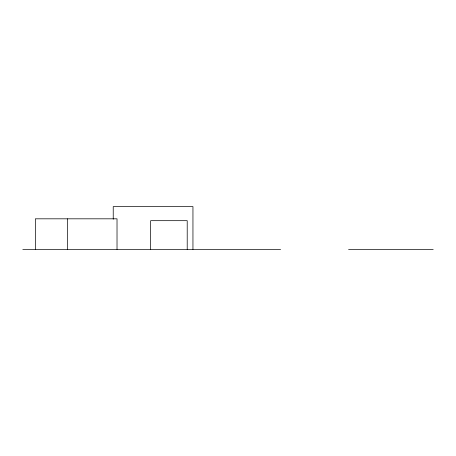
<?xml version="1.0" encoding="UTF-8"?>
<svg xmlns="http://www.w3.org/2000/svg" width="456" height="456" viewBox="0 0 456 456"><rect width="100%" height="100%" fill="white"/><g stroke="black" fill="none" stroke-linecap="round" stroke-linejoin="round"><path stroke-width="0.68" d="M22.8 249.398L280.605 249.398M348.572 249.398L433.2 249.398M192.951 249.398L192.951 206.602L113.23 206.602L113.23 219.228M187.211 249.398L187.211 220.681L150.657 220.681L150.657 249.398M117.021 249.398L117.021 218.817L35.346 218.817L35.346 249.398M67.505 218.817L67.505 249.398"/></g></svg>
